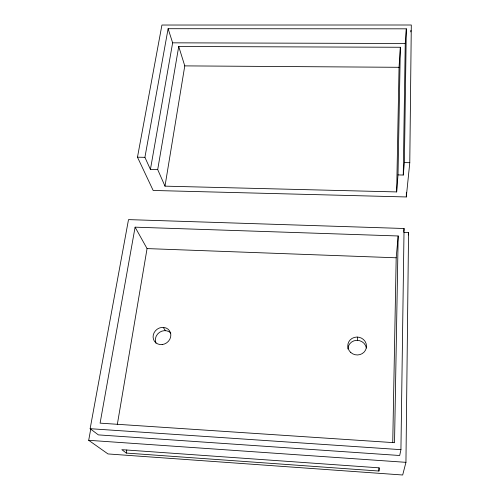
<?xml version="1.0" encoding="UTF-8"?>
<svg xmlns="http://www.w3.org/2000/svg" width="500" height="500" viewBox="0 0 500 500"><rect width="100%" height="100%" fill="white"/><g stroke="black" fill="none" stroke-linecap="round" stroke-linejoin="round"><path stroke-width="0.75" d="M90.794 428.812L88.694 440.306L107.994 453.938L402.681 475L405.944 462.331L408.55 232.638L403.869 232.481M409.781 162.7L411.306 25L161.931 25.031L137.475 157.188L153.162 190.463L406.3 196.956L409.781 162.7L404.381 162.587L403.256 175.044L398.006 174.925L396.662 191.925L164.994 186.15L157.7 169.587L178.725 46.5L400.356 47.263L398.006 174.925M406.3 196.956L406.362 192.3M404.381 162.587L406.319 28.825L168.106 28.706L144.913 157.338L150.425 169.425L157.7 169.587M400.931 449.663L404.056 228.5L128.506 219.613L90.138 428.694L98.369 434.888L399.694 455.5L400.931 449.663L90.138 428.694M403.256 175.044L405.244 43.487L406.319 28.825M398.175 235.975L394.531 442.7L100.094 423.144L135.1 227.169L398.175 235.975L396.188 257.794L392.744 442.694M396.662 191.925L399.044 67.3L400.356 47.263M378.913 471.031L379.244 467.844L121.844 449.669L126.287 453.069L378.913 471.031L378.988 467.938M410.75 31.906L410.875 30.369M403.744 231.537L404.056 228.5M408.281 234.956L408.55 232.638M126.287 453.069L126.781 450.006M164.994 186.15L184.775 65.888L178.725 46.5M117.281 424.706L147.062 248.588L135.1 227.169M150.425 169.425L172.638 42.831L168.106 28.706M172.638 42.831L405.244 43.487M184.775 65.888L399.044 67.3M137.475 157.188L144.913 157.338M147.062 248.588L396.188 257.794M88.694 440.306L405.944 462.331M163.256 327.381L165.381 330.644M357.469 337.069L357.519 340.331M347.912 348.988A9.281 8.856 10.1 0 1 356.519 340.331A9.281 8.856 10.1 0 1 366.344 348.006M156 343.206A9.087 8.238 -36.7 0 1 159.531 332.331A9.087 8.238 -36.7 0 1 170.844 333.1M350.812 352.531A9.381 8.944 9.5 0 0 366.281 348.069A9.381 8.944 9.5 0 0 354.294 337.438A9.381 8.944 9.5 0 0 350.812 352.531M162.206 344.55A9.181 8.306 -36.4 0 0 169.531 330.8A9.181 8.306 -36.4 0 0 154.15 332.631A9.181 8.306 -36.4 0 0 162.206 344.55"/></g></svg>
